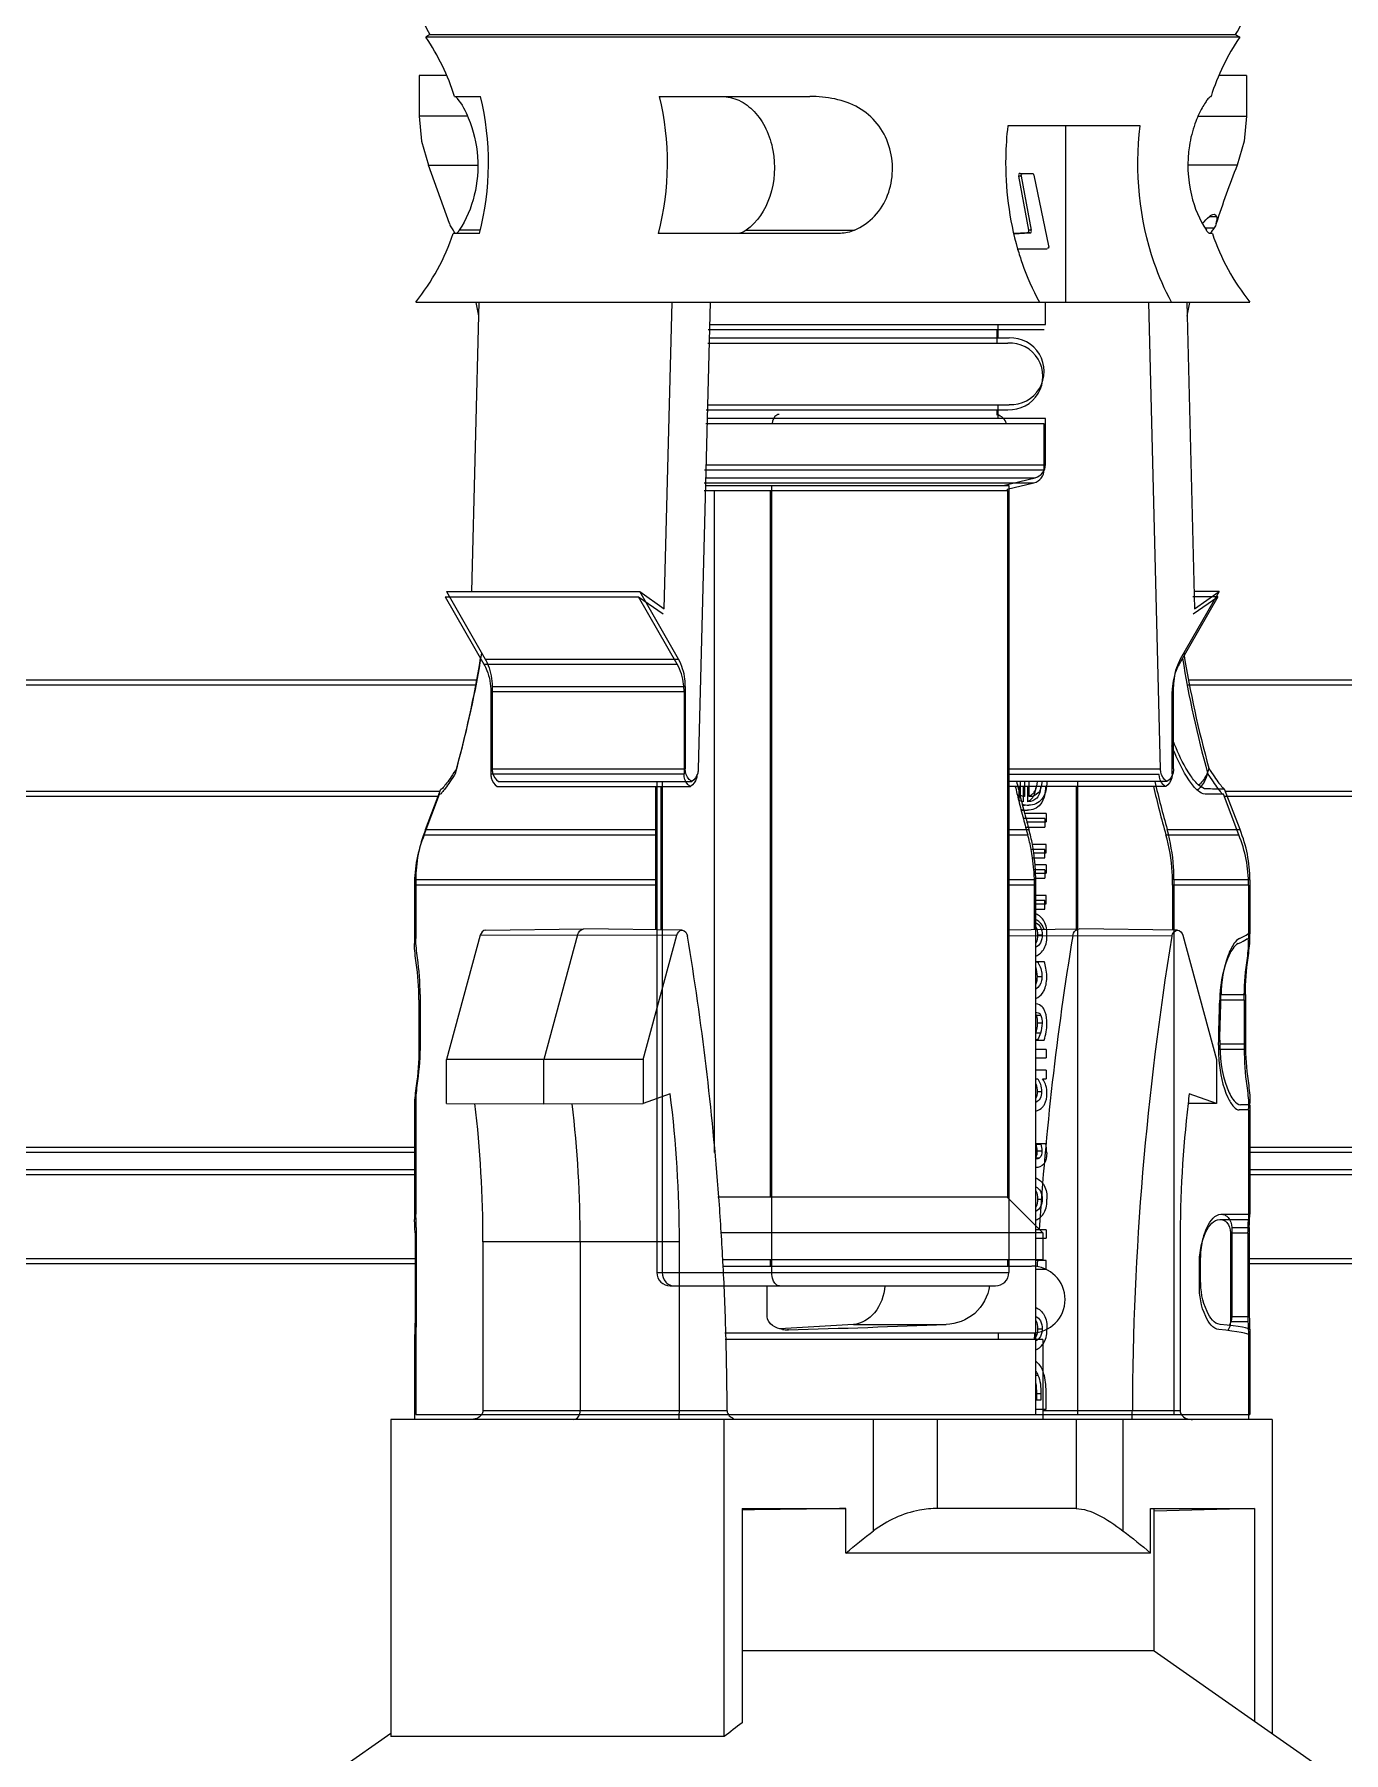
# Model space of a CAD drawing. Header units: millimetres. Extents: x 10297564 to 11610295, y -9287743 to -8409454.
# Drawn here: x 10533761 to 10534351, y -9103235 to -9102460 of the extents above; entities that cross this region are included whole.
import ezdxf

# ---------------------------------------------------------------- set-up
doc = ezdxf.new("R2010")
doc.units = ezdxf.units.MM
doc.header["$LTSCALE"] = 100
doc.layers.add('-0', color=7, linetype='Continuous')

# ---------------------------------------------------------------- blocks, each defined once
blk = doc.blocks.new('인버터 외형도')
at = {"layer": '-0', "linetype": 'Continuous'}
for p, q in [((123599.03, 34298.07), (123597.61, 34297.1)), ((123872.97, 34297.1), (123597.61, 34297.1)), ((123599.03, 34298.07), (123871.56, 34298.07)), ((123871.56, 34298.07), (123872.97, 34297.1)), ((123604.69, 34284.11), (123595.34, 34284.11)), ((123595.34, 34284.11), (123595.34, 34270.43)), ((123875.25, 34284.11), (123865.9, 34284.11)), ((123875.25, 34284.11), (123875.25, 34270.43)), ((123607.35, 34277.06), (123616.12, 34277.06)), ((123676.54, 34277.06), (123727.5, 34277.06)), ((123863.11, 34277.06), (123863.24, 34277.06)), ((123611.69, 34270.43), (123595.34, 34270.43)), ((123595.34, 34270.43), (123596.14, 34261.95)), ((123839.22, 34267.11), (123794.49, 34267.11)), ((123814.05, 34267.11), (123814.05, 34207.48)), ((123858.9, 34270.43), (123875.25, 34270.43)), ((123875.25, 34270.43), (123874.45, 34261.95)), ((123596.14, 34261.95), (123598.53, 34253.77)), ((123874.45, 34261.95), (123872.06, 34253.77)), ((123598.53, 34253.77), (123615.11, 34253.77)), ((123605.58, 34234.02), (123598.53, 34253.77)), ((123799.09, 34250.08), (123798.08, 34250.08)), ((123798.08, 34250.08), (123801.51, 34231.82)), ((123798.63, 34251.02), (123802.78, 34251.02)), ((123802.51, 34231.82), (123799.09, 34250.08)), ((123803.32, 34250.47), (123808.3, 34226.48)), ((123872.06, 34253.77), (123855.48, 34253.77)), ((123861.14, 34232.66), (123864.31, 34232.66)), ((123862.66, 34236.39), (123865.1, 34236.39)), ((123615.76, 34230.71), (123606.9, 34230.71)), ((123607.48, 34230.85), (123607.56, 34230.72)), ((123615.97, 34231.77), (123608.93, 34231.77)), ((123737.88, 34230.71), (123676.18, 34230.71)), ((123705.99, 34231.77), (123742.64, 34231.77)), ((123800.98, 34230.89), (123796.51, 34230.66)), ((123796.52, 34230.6), (123801.99, 34230.89)), ((123801.99, 34230.89), (123800.98, 34230.89)), ((123802.51, 34231.82), (123801.51, 34231.82)), ((123863.69, 34230.71), (123862.69, 34230.71)), ((123863.11, 34230.85), (123863.02, 34230.72)), ((123797.97, 34225.53), (123807.77, 34225.53)), ((123594.21, 34207.48), (123876.38, 34207.48)), ((123615.55, 34207.48), (123613.08, 34109.5)), ((123614.63, 34207.49), (123614.66, 34207.32)), ((123678.29, 34103.7), (123680.91, 34207.48)), ((123693.77, 34207.48), (123689.78, 34049.4)), ((123807.23, 34199.95), (123807.23, 34207.48)), ((123846.16, 34049.4), (123842.17, 34207.48)), ((123855.03, 34207.48), (123857.65, 34103.7)), ((123855.96, 34207.49), (123855.92, 34207.32)), ((123693.14, 34198.23), (123806.79, 34198.23)), ((123693.58, 34199.95), (123807.23, 34199.95)), ((123790.84, 34193.62), (123790.84, 34198.23)), ((123791.28, 34195.34), (123791.28, 34199.95)), ((123693.03, 34193.62), (123794.52, 34193.62)), ((123693.46, 34195.34), (123794.95, 34195.34)), ((123692.5, 34171.05), (123794.52, 34171.05)), ((123807.23, 34168.05), (123692.77, 34168.05)), ((123692.93, 34172.77), (123794.95, 34172.77)), ((123790.84, 34169.26), (123790.84, 34171.05)), ((123791.28, 34168.05), (123791.28, 34172.77)), ((123807.23, 34152.45), (123807.23, 34168.05)), ((123806.79, 34166.33), (123692.34, 34166.33)), ((123806.79, 34150.74), (123806.79, 34166.33)), ((123691.95, 34150.74), (123806.79, 34150.74)), ((123692.38, 34152.45), (123807.23, 34152.45)), ((123691.83, 34146.34), (123803.33, 34146.34)), ((123692.2, 34145.47), (123794.81, 34145.47)), ((123692.27, 34148.06), (123803.76, 34148.06)), ((123714.7, 33879.11), (123714.7, 34145.47)), ((123792.93, 34145.47), (123803.76, 34148.06)), ((123794.3, 34144.19), (123803.33, 34146.34)), ((123794.81, 34145.47), (123794.81, 33879.11)), ((123691.77, 34143.76), (123794.38, 34143.76)), ((123695.16, 34143.76), (123695.16, 33919.73)), ((123714.26, 33904.61), (123714.26, 34143.76)), ((123714.61, 34143.76), (123714.61, 33904.61)), ((123794.3, 34144.19), (123794.3, 34143.76)), ((123794.38, 34143.76), (123794.38, 33904.61)), ((123604.19, 34107.78), (123669.55, 34107.78)), ((123604.19, 34107.78), (123617.3, 34084.92)), ((123604.63, 34109.5), (123669.98, 34109.5)), ((123604.63, 34109.5), (123617.73, 34086.63)), ((123669.55, 34107.78), (123677.86, 34101.98)), ((123682.65, 34084.92), (123669.55, 34107.78)), ((123669.98, 34109.5), (123678.29, 34103.7)), ((123683.09, 34086.63), (123669.98, 34109.5)), ((123865.53, 34107.78), (123852.42, 34084.92)), ((123865.96, 34109.5), (123852.85, 34086.63)), ((123865.53, 34107.78), (123857.07, 34107.78)), ((123857.22, 34101.98), (123865.53, 34107.78)), ((123865.96, 34109.5), (123857.5, 34109.5)), ((123857.65, 34103.7), (123865.96, 34109.5)), ((123617.73, 34086.63), (123683.09, 34086.63)), ((123617.3, 34084.92), (123682.65, 34084.92)), ((123614.5, 34077.84), (123403.74, 34077.84)), ((123614.94, 34079.56), (123404.18, 34079.56)), ((123619.63, 34075.73), (123684.98, 34075.73)), ((123619.63, 34075.73), (123619.63, 34047.84)), ((123620.06, 34077.44), (123685.41, 34077.44)), ((123620.06, 34077.44), (123620.06, 34049.55)), ((123684.98, 34075.73), (123684.98, 34047.84)), ((123685.41, 34077.44), (123685.41, 34049.55)), ((123850.09, 34047.84), (123850.09, 34075.73)), ((123850.53, 34049.55), (123850.53, 34077.44)), ((124177.5, 34077.84), (123855.21, 34077.84)), ((124177.93, 34079.56), (123855.65, 34079.56)), ((123619.63, 34047.84), (123684.98, 34047.84)), ((123620.06, 34049.55), (123685.41, 34049.55)), ((123845.72, 34047.68), (123794.38, 34047.68)), ((123846.16, 34049.4), (123794.81, 34049.4)), ((123602.02, 34040.22), (123416.23, 34040.22)), ((123602.46, 34041.94), (123416.66, 34041.94)), ((123597.11, 34027.26), (123602.3, 34040.95)), ((123597.54, 34028.98), (123602.73, 34042.66)), ((123602.46, 34040.94), (123602.3, 34040.95)), ((123602.48, 34040.94), (123602.46, 34040.94)), ((123602.9, 34042.65), (123602.73, 34042.66)), ((123602.91, 34042.65), (123602.9, 34042.65)), ((123621.81, 34043.61), (123687.17, 34043.61)), ((123622.25, 34045.32), (123687.6, 34045.32)), ((123675.34, 34043.61), (123675.34, 33995.08)), ((123675.78, 34045.32), (123675.78, 33879.11)), ((123677.16, 34043.61), (123677.16, 33995.06)), ((123677.17, 34043.61), (123677.17, 33995.06)), ((123677.61, 34045.32), (123677.61, 33879.11)), ((123847.91, 34043.61), (123794.38, 34043.6)), ((123848.34, 34045.32), (123794.81, 34045.32)), ((123798.21, 34043.6), (123798.21, 34038.92)), ((123798.64, 34045.32), (123798.64, 34040.64)), ((123799.72, 34043.6), (123799.72, 34038.43)), ((123800.15, 34045.32), (123800.15, 34040.15)), ((123801.31, 34038.43), (123801.31, 34043.6)), ((123801.75, 34040.15), (123801.75, 34045.32)), ((123817.59, 34043.61), (123817.59, 33995.39)), ((123818.02, 34045.32), (123818.02, 33831.08)), ((123872.61, 34027.26), (123867.42, 34040.95)), ((124177.09, 34040.22), (123867.7, 34040.22)), ((123873.04, 34028.98), (123867.85, 34042.66)), ((124177.52, 34041.94), (123868.13, 34041.94)), ((123807.44, 34034.43), (123800.27, 34034.43)), ((123807.44, 34034.43), (123807.44, 34031.57)), ((123597.54, 34028.98), (123675.78, 34028.98)), ((123794.81, 34028.98), (123801.66, 34028.98)), ((123807, 34032.71), (123799.84, 34032.71)), ((123800.56, 34029.85), (123807, 34029.85)), ((123801, 34031.57), (123807.44, 34031.57)), ((123807, 34032.71), (123807, 34029.85)), ((123848.41, 34028.98), (123873.04, 34028.98)), ((123597.11, 34027.26), (123675.42, 34027.26)), ((123794.3, 34027.26), (123801.22, 34027.26)), ((123807.44, 34023.98), (123802.81, 34023.98)), ((123807.44, 34021.13), (123807.44, 34023.98)), ((123847.97, 34027.26), (123872.61, 34027.26)), ((123807, 34022.26), (123802.37, 34022.26)), ((123802.8, 34019.41), (123807, 34019.41)), ((123803.24, 34021.13), (123807.44, 34021.13)), ((123807.44, 34017.12), (123803.72, 34017.12)), ((123807, 34019.41), (123807, 34022.26)), ((123807.44, 34017.12), (123807.44, 34014.27)), ((123675.78, 34011.95), (123594.21, 34011.95)), ((123594.21, 34011.95), (123594.21, 33992.14)), ((123803.95, 34011.95), (123794.81, 34011.95)), ((123807, 34015.4), (123803.29, 34015.4)), ((123803.41, 34012.55), (123807, 34012.55)), ((123803.85, 34014.27), (123807.44, 34014.27)), ((123803.95, 33831.08), (123803.95, 34011.95)), ((123807, 34015.4), (123807, 34012.55)), ((123876.38, 34011.95), (123850.7, 34011.95)), ((123850.7, 34011.95), (123850.7, 33831.08)), ((123876.38, 34011.95), (123876.38, 33993.64)), ((123675.42, 34010.23), (123593.77, 34010.23)), ((123593.77, 34010.23), (123593.77, 33990.42)), ((123803.51, 34010.23), (123794.3, 34010.23)), ((123803.51, 33995.2), (123803.51, 34010.23)), ((123807.44, 34006.68), (123803.95, 34006.68)), ((123807.44, 34003.82), (123807.44, 34006.68)), ((123875.94, 34010.23), (123850.26, 34010.23)), ((123850.26, 34010.23), (123850.26, 33994.99)), ((123875.94, 34010.23), (123875.94, 33991.92)), ((123807, 34004.96), (123803.51, 34004.96)), ((123803.51, 34002.1), (123807, 34002.1)), ((123803.95, 34003.82), (123807.44, 34003.82)), ((123807, 34002.1), (123807, 34004.96)), ((123617.82, 33994.97), (123651.04, 33995.4)), ((123651.04, 33995.4), (123651.09, 33995.4)), ((123684.32, 33994.97), (123651.09, 33995.4)), ((123794.3, 33995.08), (123818.63, 33995.4)), ((123818.63, 33995.4), (123818.67, 33995.4)), ((123851.9, 33994.97), (123818.67, 33995.4)), ((123875.91, 33993.73), (123875.62, 33993.64)), ((123616.04, 33993.27), (123604.65, 33951.18)), ((123616.04, 33993.27), (123648.97, 33993.42)), ((123648.97, 33993.42), (123637.56, 33951.26)), ((123648.97, 33993.42), (123682.5, 33993.27)), ((123671.11, 33951.18), (123682.5, 33993.27)), ((123816.47, 33993.05), (123794.3, 33992.98)), ((123804.59, 33993.34), (123806.11, 33993.34)), ((123850.01, 33992.95), (123816.47, 33993.05)), ((123853.68, 33993.27), (123865.06, 33951.18)), ((123875.48, 33992.01), (123875.19, 33991.92)), ((123803.95, 33984.38), (123806.8, 33984.38)), ((123803.95, 33984.21), (123804.61, 33984.21)), ((123804.61, 33984.38), (123804.61, 33984.21)), ((123804.5, 33979.33), (123806.02, 33979.33)), ((123595.27, 33971.43), (123595.27, 33954.74)), ((123595.7, 33973.15), (123595.7, 33956.46)), ((123866.17, 33971.43), (123874.45, 33971.43)), ((123866.61, 33973.15), (123874.88, 33973.15)), ((123874.45, 33971.43), (123874.45, 33954.74)), ((123874.88, 33973.15), (123874.88, 33956.46)), ((123803.95, 33970), (123804.1, 33970)), ((123805.71, 33966.08), (123804.19, 33966.08)), ((123805.51, 33960.08), (123803.99, 33960.08)), ((123806.09, 33963.49), (123804.58, 33963.49)), ((123804.56, 33957.91), (123803.95, 33957.91)), ((123803.95, 33957.76), (123806.75, 33957.76)), ((123807.44, 33954.61), (123803.95, 33954.61)), ((123804.56, 33957.91), (123804.56, 33957.76)), ((123807.44, 33954.61), (123807.44, 33951.76)), ((123865.82, 33954.74), (123874.45, 33954.74)), ((123866.25, 33956.46), (123874.88, 33956.46)), ((123637.56, 33951.26), (123604.65, 33951.18)), ((123604.65, 33936.33), (123604.65, 33951.18)), ((123671.11, 33951.18), (123637.56, 33951.26)), ((123637.56, 33936.21), (123637.56, 33951.26)), ((123671.11, 33951.18), (123671.11, 33936.33)), ((123803.95, 33951.76), (123807.44, 33951.76)), ((123807.44, 33947.57), (123803.95, 33947.57)), ((123807.44, 33947.57), (123807.44, 33944.72)), ((123865.06, 33951.18), (123865.06, 33936.33)), ((123803.95, 33944.72), (123804.63, 33944.72)), ((123806.28, 33944.72), (123807.44, 33944.72)), ((123806.56, 33944.23), (123806.28, 33944.72)), ((123593.77, 33935.75), (123593.77, 33897.1)), ((123594.21, 33937.47), (123594.21, 33898.82)), ((123604.65, 33936.33), (123637.56, 33936.21)), ((123637.56, 33936.21), (123671.11, 33936.33)), ((123680.3, 33939.64), (123671.11, 33936.33)), ((123804.41, 33940.33), (123805.93, 33940.33)), ((123865.06, 33936.33), (123855.53, 33936.29)), ((123865.06, 33936.33), (123855.88, 33939.64)), ((123875.91, 33935.84), (123873.23, 33935.84)), ((123876.38, 33935.84), (123876.38, 33898.82)), ((123875.48, 33934.12), (123872.8, 33934.12)), ((123875.94, 33934.12), (123875.94, 33897.1)), ((123424.47, 33919.83), (123593.77, 33919.83)), ((123424.91, 33921.54), (123594.21, 33921.54)), ((123804.09, 33922.75), (123807.34, 33922.75)), ((123804.09, 33922.58), (123804.09, 33922.75)), ((123804.09, 33922.58), (123805.61, 33922.58)), ((123804.46, 33920.3), (123805.98, 33920.3)), ((123805.61, 33922.75), (123805.61, 33922.58)), ((123875.94, 33919.83), (124175.98, 33919.83)), ((123876.38, 33921.54), (124176.42, 33921.54)), ((123424.47, 33912.3), (123593.77, 33912.3)), ((123424.91, 33914.02), (123594.21, 33914.02)), ((123803.95, 33917.9), (123805.25, 33917.9)), ((123875.94, 33912.3), (124175.92, 33912.3)), ((123876.38, 33914.02), (124176.35, 33914.02)), ((123794.3, 33904.61), (123696.42, 33904.61)), ((123794.3, 33904.61), (123806.34, 33892.57)), ((123804.59, 33903.98), (123806.11, 33903.98)), ((123866.16, 33897.1), (123875.94, 33897.1)), ((123866.59, 33898.82), (123876.38, 33898.82)), ((123593.98, 33892.59), (123593.98, 33862.53)), ((123594.41, 33894.31), (123594.41, 33864.24)), ((123683.42, 33889.56), (123616.96, 33889.56)), ((123616.96, 33889.56), (123616.96, 33832.37)), ((123649.86, 33889.56), (123649.86, 33832.37)), ((123683.42, 33832.37), (123683.42, 33889.56)), ((123806.34, 33892.57), (123697.42, 33892.57)), ((123807.44, 33893.61), (123803.95, 33893.61)), ((123803.95, 33890.75), (123807.44, 33890.75)), ((123806.34, 33892.57), (123806.34, 33883.54)), ((123807.44, 33893.61), (123807.44, 33890.75)), ((123852.76, 33889.56), (123852.76, 33832.37)), ((123869.78, 33892.59), (123875.74, 33892.59)), ((123869.78, 33892.59), (123869.78, 33862.53)), ((123870.22, 33894.31), (123876.18, 33894.31)), ((123870.22, 33894.31), (123870.22, 33864.24)), ((123875.74, 33892.59), (123875.74, 33862.53)), ((123876.18, 33894.31), (123876.18, 33864.24)), ((123424.71, 33883.92), (123594.41, 33883.92)), ((123698.03, 33883.54), (123806.34, 33883.54)), ((123714.26, 33881.28), (123714.26, 33883.54)), ((123794.38, 33883.54), (123794.38, 33881.28)), ((123807.44, 33883.16), (123803.95, 33883.16)), ((123807.44, 33880.31), (123807.44, 33883.16)), ((123859.73, 33876.59), (123859.73, 33883.77)), ((123876.18, 33883.92), (124174.73, 33883.92)), ((123424.27, 33882.2), (123593.98, 33882.2)), ((123675.78, 33879.11), (123794.81, 33879.11)), ((123698.09, 33881.28), (123802.46, 33881.28)), ((123803.95, 33880.31), (123807.44, 33880.31)), ((123859.29, 33874.88), (123859.29, 33882.05)), ((123875.74, 33882.2), (124174.29, 33882.2)), ((123680.29, 33874.59), (123790.3, 33874.59)), ((123713.07, 33864.24), (123713.07, 33874.59)), ((123742.3, 33861.56), (123717.36, 33860.12)), ((123742.3, 33861.56), (123773.6, 33861.56)), ((123804.59, 33860.13), (123806.11, 33860.13)), ((123869.78, 33862.53), (123875.74, 33862.53)), ((123870.22, 33864.24), (123876.18, 33864.24)), ((123593.77, 33858.02), (123593.77, 33829.36)), ((123593.78, 33858.03), (123593.78, 33858.01)), ((123594.21, 33859.74), (123594.21, 33831.08)), ((123594.22, 33859.74), (123594.21, 33859.73)), ((123698.76, 33858.71), (123802.46, 33858.71)), ((123806.34, 33856.45), (123698.83, 33856.45)), ((123720.27, 33859.73), (123719.98, 33859.73)), ((123719.98, 33859.73), (123720.27, 33859.73)), ((123791.29, 33856.45), (123791.29, 33858.71)), ((123806.34, 33856.45), (123806.34, 33829.36)), ((123875.94, 33858.03), (123875.94, 33858.01)), ((123875.94, 33858.02), (123875.94, 33829.36)), ((123876.37, 33859.74), (123876.37, 33859.73)), ((123876.38, 33859.74), (123876.38, 33831.08)), ((123803.95, 33844.45), (123804.64, 33844.45)), ((123804.16, 33838.22), (123805.68, 33838.22)), ((123804.16, 33838.22), (123804.16, 33835.93)), ((123805.68, 33838.22), (123805.68, 33835.93)), ((123807.44, 33832.93), (123807.44, 33838.12)), ((123594.21, 33831.08), (123876.38, 33831.08)), ((123649.86, 33832.37), (123616.96, 33832.37)), ((123683.42, 33832.37), (123649.86, 33832.37)), ((123699.54, 33832.37), (123683.42, 33832.37)), ((123805.68, 33835.93), (123803.95, 33835.93)), ((123803.95, 33832.93), (123807.44, 33832.93)), ((123836.64, 33832.36), (123806.34, 33832.36)), ((123852.76, 33832.37), (123836.64, 33832.37)), ((123883.9, 33829.36), (123585.81, 33829.36)), ((123585.81, 33829.36), (123585.81, 33722.14)), ((123698.59, 33722.14), (123698.59, 33829.36)), ((123749.1, 33791.74), (123749.1, 33829.36)), ((123770.74, 33799.27), (123770.74, 33829.36)), ((123817.57, 33829.36), (123817.57, 33799.27)), ((123833.4, 33829.36), (123833.4, 33791.74)), ((123883.9, 33829.36), (123883.9, 33723.15)), ((123704.58, 33799.27), (123739.75, 33799.27)), ((123704.58, 33799.27), (123704.58, 33726.76)), ((123739.75, 33784.22), (123739.75, 33799.27)), ((123817.57, 33799.27), (123770.74, 33799.27)), ((123842.75, 33799.27), (123877.92, 33799.27)), ((123842.75, 33784.22), (123842.75, 33799.27)), ((123843.96, 33751.12), (123843.96, 33799.07)), ((123877.92, 33799.27), (123843.98, 33798.4)), ((123877.92, 33799.27), (123877.92, 33727.34)), ((123842.75, 33784.22), (123739.75, 33784.22)), ((123843.96, 33751.12), (123704.58, 33751.12)), ((123843.96, 33751.12), (123900.95, 33711.22)), ((123585.81, 33723.15), (123568.77, 33711.22)), ((123698.59, 33722.14), (123585.81, 33722.14))]:
    blk.add_line(p, q, dxfattribs=at)
for centre, radius, start, end in [((123611.44, 34306.58), 15.05, 180, 214.43195), ((123859.15, 34306.58), 15.05, 325.56805, 0), ((123535.59, 34254.58), 75.2, 17.39487, 34.43195), ((123935, 34254.58), 75.2, 145.56805, 162.60513), ((124152.01, 34142.6), 301.21, 158.3408, 162.33186), ((123860.83, 34235.34), 4.38, 342.3369, 356.39729), ((123535.59, 34254.58), 75.2, 321.21514, 341.49158), ((123552.3, 34195.71), 65.42, 32.49335, 33.62815), ((123918.28, 34195.71), 65.42, 146.37185, 147.50665), ((123935, 34254.58), 75.2, 198.50842, 218.78486), ((123267.22, 34140.4), 353.83, 10.15237, 10.90194), ((124203.37, 34140.4), 353.83, 169.09806, 169.84763), ((123795.06, 34182.34), 11.29, 267.25402, 92.74598), ((123795.49, 34184.06), 11.29, 267.25402, 92.74598), ((123789.79, 34164.96), 4.51, 17.87844, 76.28121), ((123802.28, 34150.74), 4.51, 283.44301, 0), ((123802.71, 34152.45), 4.51, 283.44301, 0), ((123263.64, 34143.63), 357.02, 344.47703, 350.86929), ((123264.08, 34145.34), 357.02, 344.47703, 350.86929), ((124206.08, 34143.63), 357.02, 189.13071, 195.52297), ((124206.51, 34145.34), 357.02, 189.13071, 195.52297), ((124192.07, 34136.49), 405.83, 193.23406, 193.9247), ((124192.51, 34138.21), 405.83, 193.23406, 193.9247), ((124189.08, 34137.36), 402.3, 193.92431, 194.83175), ((124235.03, 34135.56), 401.93, 193.22874, 195.63172), ((124235.47, 34137.28), 401.93, 193.22874, 195.63172), ((123853.59, 34048.75), 8.09, 308.18331, 313.75412), ((123854.03, 34050.47), 8.09, 308.18331, 313.75412), ((124188.65, 34135.64), 402.3, 193.92431, 194.83175), ((123799.65, 34043.71), 8.16, 266.16362, 270.03923), ((123800.08, 34045.42), 8.16, 266.16362, 270.03923), ((124185.95, 34136.53), 399.05, 194.83237, 195.25373), ((123639.36, 34011.95), 45.15, 157.84043, 180), ((124185.51, 34134.81), 399.05, 194.83237, 195.25373), ((124183.47, 34134.26), 396.94, 195.25376, 195.63733), ((124183.91, 34135.98), 396.94, 195.25376, 195.63733), ((123743.61, 34012.76), 60.27, 10.73423, 15.61023), ((123831.23, 34011.95), 45.15, 0, 22.15957), ((123638.92, 34010.23), 45.15, 157.84043, 180), ((123743.18, 34011.05), 60.27, 10.73423, 15.61023), ((123741.16, 34012.28), 62.77, 8.12246, 10.75337), ((123830.8, 34010.23), 45.15, 0, 22.15957), ((123740.73, 34010.56), 62.77, 8.12246, 10.75337), ((123739.15, 34010.34), 64.36, 4.51834, 8.12096), ((123739.59, 34012.05), 64.36, 4.51834, 8.12096), ((123738.48, 34011.96), 65.47, 2.02114, 4.52227), ((123738.04, 34010.24), 65.47, 2.02114, 4.52227), ((123737.82, 34010.23), 65.69, 0.00049, 2.02344), ((123738.25, 34011.95), 65.69, 0.00049, 2.02344), ((122705, 33830.66), 994.49, 4.26683, 9.39206), ((124799.62, 33830.47), 996.5, 170.61064, 176.36571), ((124841.26, 33829.52), 1004.63, 170.63763, 179.83751), ((123797.66, 33979.75), 8.26, 26.96942, 32.73077), ((123804.09, 33966.47), 3.53, 89.98578, 92.36418), ((123915.27, 33954.74), 49.51, 178.50677, 184.10684), ((123913.63, 33954.63), 47.86, 184.10926, 184.56224), ((123213.21, 33889.6), 403.75, 359.99386, 6.64247), ((123246.7, 33889.6), 403.16, 359.99386, 6.64501), ((123279.95, 33889.61), 403.46, 359.99235, 7.12269), ((124256.51, 33889.6), 403.75, 173.35753, 180.00614), ((124251.25, 33890.13), 398.46, 172.86286, 173.3459), ((122692.8, 33829.59), 1006.74, 3.07241, 4.27606), ((122691.07, 33829.49), 1008.47, 2.94451, 3.07268), ((124812.07, 33829.5), 1008.98, 176.92628, 177.0606), ((123680.29, 33879.11), 4.51, 180, 270), ((122689.33, 33829.41), 1010.22, 1.66331, 2.94423), ((123790.3, 33879.11), 4.51, 270, 0), ((123802.58, 33870), 11.29, 270, 90), ((123681.73, 33878.41), 3.82, 253.86245, 269.93315), ((123719.98, 33869.81), 10.08, 260.48105, 270.0038), ((122688.28, 33829.37), 1011.27, 1.53552, 1.66356), ((122688.3, 33829.37), 1011.25, 0.17001, 1.53558), ((124815.1, 33829.37), 1012.02, 178.34025, 178.46114), ((124137.64, 33159.88), 713.37, 127.37738, 127.9845)]:
    blk.add_arc(centre, radius, start, end, dxfattribs=at)
for centre, major_axis, ratio, start_param, end_param in [((123735.29, 33983.04), (141.08, 11.82), 0.074469, -0.229432, -0.109815), ((123734.86, 33981.33), (141.08, 11.82), 0.074469, -0.229432, -0.109815), ((123734.86, 32967.36), (105.03, 2245.68), 0.041946, -1.112951, -1.105392), ((123735.29, 32969.07), (105.03, 2245.68), 0.041946, -1.112951, -1.105392), ((123735.29, 33864.23), (141.08, 4.49), 0.028613, -1.678421, -1.296739), ((123735.29, 33864.23), (141.08, -4.49), 0.028613, 0.000911, 0.380599), ((123734.86, 33862.51), (141.08, -4.49), 0.028613, 0.000911, 0.380599), ((123734.86, 33797.79), (109.11, 1.27), 0.01297, 1.52577, 1.852745)]:
    blk.add_ellipse(centre, major_axis=major_axis, ratio=ratio, start_param=start_param, end_param=end_param, dxfattribs=at)
for points, knots in [([(123607.47, 34277.06), (123607.51, 34277.06), (123607.84, 34276.89), (123608.06, 34276.6), (123608.26, 34276.36)], [0, 0, 0, 0, 0.112433, 1, 1, 1, 1]), ([(123608.26, 34276.36), (123609.88, 34274.43), (123613.13, 34268.04), (123616.8, 34252.83), (123613.66, 34238.87), (123608.93, 34231.77)], [0, 0, 0, 0, 0.16177, 0.451835, 1, 1, 1, 1]), ([(123697.7, 34277.06), (123699.69, 34277.06), (123703.86, 34276.08), (123709.14, 34272.04), (123713.09, 34266.05), (123716.12, 34256.28), (123715.43, 34243.43), (123709.78, 34234.45), (123705.99, 34231.77)], [0, 0, 0, 0, 0.10526, 0.21859, 0.343601, 0.478661, 0.754461, 1, 1, 1, 1]), ([(123742.64, 34231.77), (123745.16, 34232.93), (123749.85, 34236.19), (123754.35, 34243.5), (123755.93, 34251.96), (123754.77, 34260.5), (123750.78, 34268.16), (123741.97, 34275.55), (123733.13, 34277.06), (123727.5, 34277.06)], [0, 0, 0, 0, 0.123594, 0.24703, 0.373031, 0.499833, 0.624763, 0.748896, 1, 1, 1, 1]), ([(123863.11, 34277.06), (123862.99, 34277.06), (123862.65, 34276.72), (123862.07, 34276.09), (123861.2, 34274.85), (123859.57, 34272.16), (123857.44, 34267.34), (123854.92, 34257.49), (123855.47, 34244.71), (123859.28, 34235.34), (123861.66, 34231.77)], [0, 0, 0, 0, 0.007882, 0.026283, 0.056767, 0.100145, 0.223474, 0.382882, 0.731976, 1, 1, 1, 1]), ([(123794.49, 34267.11), (123794.08, 34263.59), (123793.15, 34249.63), (123794.91, 34235.47), (123797.82, 34225.43)], [0, 0, 0, 0, 0.25269, 1, 1, 1, 1]), ([(123849.89, 34207.48), (123847.56, 34211.71), (123839.4, 34230.44), (123837.43, 34251.67), (123839.22, 34267.11)], [0, 0, 0, 0, 0.237243, 1, 1, 1, 1]), ([(123798.63, 34251.02), (123798.46, 34251.02), (123798.09, 34250.88), (123798.11, 34250.44), (123798.22, 34250.32)], [0, 0, 0, 0, 0.495934, 1, 1, 1, 1]), ([(123799.09, 34250.08), (123799.05, 34250.28), (123799.05, 34250.55), (123799.25, 34250.94), (123799.44, 34250.84), (123799.49, 34250.78)], [0, 0, 0, 0, 0.570403, 0.776467, 1, 1, 1, 1]), ([(123802.78, 34251.02), (123802.9, 34251.02), (123803.17, 34250.98), (123803.22, 34250.67), (123803.18, 34250.54)], [0, 0, 0, 0, 0.462251, 1, 1, 1, 1]), ([(123860.38, 34234.02), (123861.08, 34234.9), (123862.18, 34236.13), (123863.71, 34237.18), (123864.29, 34237.18)], [0, 0, 0, 0, 0.661638, 1, 1, 1, 1]), ([(123607.9, 34230.71), (123607.97, 34230.74), (123608.39, 34231.01), (123608.69, 34231.42), (123608.93, 34231.77)], [0, 0, 0, 0, 0.153665, 1, 1, 1, 1]), ([(123801.51, 34231.82), (123801.54, 34231.62), (123801.55, 34231.36), (123801.35, 34230.97), (123801.17, 34231.07), (123801.11, 34231.13)], [0, 0, 0, 0, 0.56989, 0.777708, 1, 1, 1, 1]), ([(123801.99, 34230.89), (123802.15, 34230.89), (123802.51, 34231.04), (123802.49, 34231.47), (123802.38, 34231.59)], [0, 0, 0, 0, 0.495235, 1, 1, 1, 1]), ([(123808.3, 34226.48), (123808.35, 34226.28), (123808.35, 34226.01), (123808.15, 34225.6), (123807.96, 34225.71), (123807.91, 34225.77)], [0, 0, 0, 0, 0.570797, 0.77705, 1, 1, 1, 1]), ([(123862.69, 34230.71), (123862.62, 34230.74), (123862.2, 34231.01), (123861.9, 34231.42), (123861.66, 34231.77)], [0, 0, 0, 0, 0.153665, 1, 1, 1, 1]), ([(123797.82, 34225.43), (123798.28, 34223.82), (123800.24, 34217.66), (123802.84, 34211.68), (123805.16, 34207.48)], [0, 0, 0, 0, 0.257542, 1, 1, 1, 1]), ([(123717.11, 34169.47), (123716.85, 34169.47), (123715.47, 34169.02), (123714.92, 34167.44), (123714.73, 34166.35)], [0, 0, 0, 0, 0.19242, 1, 1, 1, 1]), ([(123617.73, 34086.63), (123618.11, 34085.97), (123619.49, 34083.09), (123620.06, 34079.86), (123620.06, 34077.44)], [0, 0, 0, 0, 0.240977, 1, 1, 1, 1]), ([(123685.41, 34077.44), (123685.41, 34078.27), (123685.22, 34081.44), (123684.26, 34084.59), (123683.09, 34086.63)], [0, 0, 0, 0, 0.258385, 1, 1, 1, 1]), ([(123852.85, 34086.63), (123852.47, 34085.97), (123851.1, 34083.09), (123850.53, 34079.86), (123850.53, 34077.44)], [0, 0, 0, 0, 0.240977, 1, 1, 1, 1]), ([(123617.3, 34084.92), (123617.68, 34084.25), (123619.05, 34081.38), (123619.63, 34078.14), (123619.63, 34075.73)], [0, 0, 0, 0, 0.240977, 1, 1, 1, 1]), ([(123684.98, 34075.73), (123684.98, 34076.55), (123684.79, 34079.72), (123683.82, 34082.87), (123682.65, 34084.92)], [0, 0, 0, 0, 0.258385, 1, 1, 1, 1]), ([(123852.42, 34084.92), (123852.04, 34084.25), (123850.66, 34081.38), (123850.09, 34078.14), (123850.09, 34075.73)], [0, 0, 0, 0, 0.240977, 1, 1, 1, 1]), ([(123856.39, 34047.19), (123855.81, 34048.05), (123853.49, 34051.8), (123851.63, 34055.83), (123850.47, 34059)], [0, 0, 0, 0, 0.233923, 1, 1, 1, 1]), ([(123855.95, 34045.48), (123855.38, 34046.33), (123853.05, 34050.08), (123851.19, 34054.11), (123850.03, 34057.28)], [0, 0, 0, 0, 0.233923, 1, 1, 1, 1]), ([(123607.64, 34048.08), (123607.05, 34047.07), (123605.94, 34045.35), (123604.41, 34043.1), (123603.28, 34041.86), (123602.75, 34040.98), (123602.48, 34040.94)], [0, 0, 0, 0, 0.397888, 0.698366, 0.904767, 1, 1, 1, 1]), ([(123608.07, 34049.8), (123607.48, 34048.78), (123606.37, 34047.07), (123604.85, 34044.81), (123603.72, 34043.58), (123603.19, 34042.69), (123602.91, 34042.65)], [0, 0, 0, 0, 0.397888, 0.698366, 0.904767, 1, 1, 1, 1]), ([(123619.63, 34047.84), (123619.63, 34047.38), (123619.79, 34045.77), (123620.76, 34044.13), (123621.81, 34043.6)], [0, 0, 0, 0, 0.278211, 1, 1, 1, 1]), ([(123620.06, 34049.55), (123620.06, 34049.1), (123620.22, 34047.49), (123621.2, 34045.85), (123622.25, 34045.32)], [0, 0, 0, 0, 0.278211, 1, 1, 1, 1]), ([(123687.17, 34043.61), (123686.84, 34043.77), (123685.51, 34044.79), (123684.98, 34046.57), (123684.98, 34047.84)], [0, 0, 0, 0, 0.225879, 1, 1, 1, 1]), ([(123687.6, 34045.32), (123687.27, 34045.49), (123685.95, 34046.5), (123685.41, 34048.29), (123685.41, 34049.55)], [0, 0, 0, 0, 0.225879, 1, 1, 1, 1]), ([(123689.35, 34047.68), (123689.34, 34047.24), (123689.14, 34045.69), (123688.19, 34044.12), (123687.17, 34043.61)], [0, 0, 0, 0, 0.277927, 1, 1, 1, 1]), ([(123689.78, 34049.4), (123689.77, 34048.96), (123689.58, 34047.41), (123688.62, 34045.83), (123687.6, 34045.32)], [0, 0, 0, 0, 0.277927, 1, 1, 1, 1]), ([(123847.9, 34043.6), (123847.58, 34043.76), (123846.3, 34044.75), (123845.75, 34046.46), (123845.72, 34047.68)], [0, 0, 0, 0, 0.226072, 1, 1, 1, 1]), ([(123848.34, 34045.32), (123848.02, 34045.48), (123846.74, 34046.47), (123846.19, 34048.17), (123846.16, 34049.4)], [0, 0, 0, 0, 0.226072, 1, 1, 1, 1]), ([(123850.09, 34047.84), (123850.09, 34047.38), (123849.93, 34045.77), (123848.96, 34044.13), (123847.9, 34043.6)], [0, 0, 0, 0, 0.278211, 1, 1, 1, 1]), ([(123850.53, 34049.55), (123850.53, 34049.1), (123850.36, 34047.49), (123849.39, 34045.85), (123848.34, 34045.32)], [0, 0, 0, 0, 0.278211, 1, 1, 1, 1]), ([(123861.66, 34042.74), (123860.8, 34042.75), (123858.64, 34044.13), (123857.21, 34045.96), (123856.39, 34047.19)], [0, 0, 0, 0, 0.366178, 1, 1, 1, 1]), ([(123862.08, 34048.08), (123861.95, 34047.57), (123861.34, 34045.68), (123860.25, 34043.91), (123859.19, 34042.9)], [0, 0, 0, 0, 0.264821, 1, 1, 1, 1]), ([(123862.51, 34049.8), (123862.38, 34049.29), (123861.77, 34047.39), (123860.68, 34045.63), (123859.63, 34044.62)], [0, 0, 0, 0, 0.264821, 1, 1, 1, 1]), ([(123862.08, 34048.08), (123862.67, 34047.07), (123863.78, 34045.35), (123865.3, 34043.1), (123866.43, 34041.86), (123866.96, 34040.98), (123867.24, 34040.94)], [0, 0, 0, 0, 0.397888, 0.698366, 0.904767, 1, 1, 1, 1]), ([(123862.51, 34049.8), (123863.1, 34048.78), (123864.22, 34047.07), (123865.74, 34044.81), (123866.87, 34043.58), (123867.4, 34042.69), (123867.68, 34042.65)], [0, 0, 0, 0, 0.397888, 0.698366, 0.904767, 1, 1, 1, 1]), ([(123602.3, 34040.95), (123602.3, 34040.96), (123602.36, 34040.94), (123602.38, 34040.96), (123602.41, 34040.96)], [0, 0, 0, 0, 0.259295, 1, 1, 1, 1]), ([(123602.73, 34042.66), (123602.74, 34042.67), (123602.79, 34042.66), (123602.82, 34042.67), (123602.85, 34042.67)], [0, 0, 0, 0, 0.259295, 1, 1, 1, 1]), ([(123807.25, 34043.6), (123807.21, 34041.51), (123806.74, 34038.26), (123803.68, 34035.79), (123801.97, 34035.54), (123801.17, 34035.54)], [0, 0, 0, 0, 0.557075, 0.785654, 1, 1, 1, 1]), ([(123805.58, 34043.6), (123805.53, 34042.23), (123805.05, 34039.45), (123802.39, 34038.43), (123801.31, 34038.43)], [0, 0, 0, 0, 0.560612, 1, 1, 1, 1]), ([(123807.69, 34045.32), (123807.64, 34043.23), (123807.18, 34039.98), (123804.11, 34037.51), (123802.41, 34037.26), (123801.6, 34037.26)], [0, 0, 0, 0, 0.557075, 0.785654, 1, 1, 1, 1]), ([(123806.01, 34045.32), (123805.96, 34043.94), (123805.49, 34041.17), (123802.83, 34040.15), (123801.75, 34040.15)], [0, 0, 0, 0, 0.560612, 1, 1, 1, 1]), ([(123802.23, 34039.15), (123802.53, 34039.37), (123803.69, 34040.57), (123804.01, 34042.33), (123804.06, 34043.6)], [0, 0, 0, 0, 0.222895, 1, 1, 1, 1]), ([(123802.67, 34040.87), (123802.96, 34041.09), (123804.13, 34042.28), (123804.45, 34044.05), (123804.49, 34045.32)], [0, 0, 0, 0, 0.222895, 1, 1, 1, 1]), ([(123861.23, 34041.03), (123860.37, 34041.03), (123858.21, 34042.41), (123856.78, 34044.24), (123855.95, 34045.48)], [0, 0, 0, 0, 0.366178, 1, 1, 1, 1]), ([(123867.31, 34040.96), (123867.09, 34040.97), (123865.06, 34041), (123863.04, 34041.01), (123861.23, 34041.03)], [0, 0, 0, 0, 0.107927, 1, 1, 1, 1]), ([(123867.74, 34042.67), (123867.52, 34042.68), (123865.5, 34042.72), (123863.47, 34042.73), (123861.66, 34042.74)], [0, 0, 0, 0, 0.107927, 1, 1, 1, 1]), ([(123867.42, 34040.95), (123867.42, 34040.96), (123867.36, 34040.94), (123867.33, 34040.96), (123867.31, 34040.96)], [0, 0, 0, 0, 0.259295, 1, 1, 1, 1]), ([(123867.85, 34042.66), (123867.85, 34042.67), (123867.8, 34042.66), (123867.77, 34042.67), (123867.74, 34042.67)], [0, 0, 0, 0, 0.259295, 1, 1, 1, 1]), ([(123850.7, 34011.95), (123850.7, 34013.41), (123850.51, 34019.14), (123849.56, 34024.86), (123848.41, 34028.98)], [0, 0, 0, 0, 0.253654, 1, 1, 1, 1]), ([(123850.26, 34010.23), (123850.26, 34011.69), (123850.07, 34017.42), (123849.12, 34023.14), (123847.97, 34027.26)], [0, 0, 0, 0, 0.253654, 1, 1, 1, 1]), ([(123807.75, 33993.34), (123807.75, 33994.91), (123807.39, 33997.87), (123805.13, 34000.03), (123803.95, 34000.48)], [0, 0, 0, 0, 0.55283, 1, 1, 1, 1]), ([(123806.76, 33995.24), (123806.61, 33995.68), (123805.95, 33997.17), (123804.61, 33998.35), (123803.51, 33998.77)], [0, 0, 0, 0, 0.28173, 1, 1, 1, 1]), ([(123803.95, 33997.49), (123804.62, 33997.17), (123805.89, 33995.94), (123806.11, 33994.23), (123806.11, 33993.34)], [0, 0, 0, 0, 0.450968, 1, 1, 1, 1]), ([(123816.47, 33993.05), (123816.52, 33993.36), (123816.81, 33994.42), (123817.84, 33995.39), (123818.63, 33995.4)], [0, 0, 0, 0, 0.291438, 1, 1, 1, 1]), ([(123876.38, 33992.14), (123876.38, 33992.37), (123876.36, 33992.86), (123876.25, 33993.77), (123875.91, 33993.77)], [0, 0, 0, 0, 0.405084, 1, 1, 1, 1]), ([(123595.27, 33971.43), (123595.27, 33975.59), (123594.76, 33981.93), (123593.77, 33988.23), (123593.77, 33990.42)], [0, 0, 0, 0, 0.655031, 1, 1, 1, 1]), ([(123595.7, 33973.15), (123595.7, 33977.31), (123595.2, 33983.65), (123594.21, 33989.95), (123594.21, 33992.14)], [0, 0, 0, 0, 0.655031, 1, 1, 1, 1]), ([(123803.95, 33986.19), (123805.13, 33986.65), (123807.38, 33988.81), (123807.75, 33991.77), (123807.75, 33993.34)], [0, 0, 0, 0, 0.447583, 1, 1, 1, 1]), ([(123806.11, 33993.34), (123806.11, 33992.45), (123805.88, 33990.74), (123804.62, 33989.5), (123803.95, 33989.19)], [0, 0, 0, 0, 0.548555, 1, 1, 1, 1]), ([(123872.44, 33990.44), (123871.65, 33990.12), (123870.06, 33988.21), (123867.21, 33982), (123866.29, 33975.82), (123866.17, 33971.25)], [0, 0, 0, 0, 0.124184, 0.337641, 1, 1, 1, 1]), ([(123872.88, 33992.16), (123872.09, 33991.83), (123870.5, 33989.93), (123867.64, 33983.71), (123866.73, 33977.53), (123866.61, 33972.97)], [0, 0, 0, 0, 0.124184, 0.337641, 1, 1, 1, 1]), ([(123874.45, 33971.43), (123874.45, 33975.59), (123874.95, 33981.93), (123875.94, 33988.23), (123875.94, 33990.42)], [0, 0, 0, 0, 0.655031, 1, 1, 1, 1]), ([(123874.88, 33973.15), (123874.88, 33977.31), (123875.39, 33983.65), (123876.38, 33989.95), (123876.38, 33992.14)], [0, 0, 0, 0, 0.655031, 1, 1, 1, 1]), ([(123875.94, 33990.42), (123875.94, 33990.65), (123875.93, 33991.15), (123875.82, 33992.05), (123875.48, 33992.05)], [0, 0, 0, 0, 0.405084, 1, 1, 1, 1]), ([(123806.02, 33979.33), (123806.02, 33978.86), (123805.92, 33977.23), (123804.98, 33975.57), (123803.95, 33974.99)], [0, 0, 0, 0, 0.283736, 1, 1, 1, 1]), ([(123806.23, 33973.67), (123806.5, 33974.05), (123807.45, 33975.81), (123807.69, 33977.86), (123807.69, 33979.38)], [0, 0, 0, 0, 0.232463, 1, 1, 1, 1]), ([(123804.19, 33966.08), (123804.16, 33966.16), (123804.09, 33966.31), (123804.01, 33966.46), (123803.96, 33966.53)], [0, 0, 0, 0, 0.506582, 1, 1, 1, 1]), ([(123804.09, 33967.07), (123804.14, 33967.08), (123804.23, 33967.09), (123804.32, 33967.09), (123804.36, 33967.09)], [0, 0, 0, 0, 0.502339, 1, 1, 1, 1]), ([(123806.68, 33968.3), (123806.53, 33968.56), (123805.94, 33969.43), (123804.85, 33970), (123804.1, 33970)], [0, 0, 0, 0, 0.282778, 1, 1, 1, 1]), ([(123804.36, 33967.09), (123804.63, 33967.09), (123805.28, 33966.97), (123805.57, 33966.38), (123805.71, 33966.08)], [0, 0, 0, 0, 0.453145, 1, 1, 1, 1]), ([(123807.71, 33963.38), (123807.71, 33964.67), (123807.58, 33966.4), (123806.87, 33967.95), (123806.68, 33968.3)], [0, 0, 0, 0, 0.763967, 1, 1, 1, 1]), ([(123595.27, 33954.74), (123595.27, 33950.58), (123594.76, 33944.24), (123593.77, 33937.94), (123593.77, 33935.75)], [0, 0, 0, 0, 0.654978, 1, 1, 1, 1]), ([(123595.7, 33956.46), (123595.7, 33952.3), (123595.2, 33945.96), (123594.21, 33939.66), (123594.21, 33937.47)], [0, 0, 0, 0, 0.654978, 1, 1, 1, 1]), ([(123866.22, 33957.75), (123866.07, 33952.31), (123867.06, 33944.9), (123870.27, 33937.84), (123872.38, 33935.84), (123873.23, 33935.84)], [0, 0, 0, 0, 0.68377, 0.892179, 1, 1, 1, 1]), ([(123874.45, 33954.74), (123874.45, 33950.58), (123874.95, 33944.24), (123875.94, 33937.94), (123875.94, 33935.75)], [0, 0, 0, 0, 0.654978, 1, 1, 1, 1]), ([(123874.88, 33956.46), (123874.88, 33952.3), (123875.39, 33945.96), (123876.38, 33939.66), (123876.38, 33937.47)], [0, 0, 0, 0, 0.654978, 1, 1, 1, 1]), ([(123865.92, 33950.82), (123866.26, 33946.55), (123867.42, 33940.9), (123870.37, 33935.49), (123872.1, 33934.12), (123872.8, 33934.12)], [0, 0, 0, 0, 0.686032, 0.888184, 1, 1, 1, 1]), ([(123805.93, 33940.33), (123805.93, 33939.53), (123805.74, 33938), (123804.55, 33936.97), (123803.95, 33936.71)], [0, 0, 0, 0, 0.551697, 1, 1, 1, 1]), ([(123806.23, 33935.11), (123806.48, 33935.38), (123807.44, 33936.71), (123807.75, 33938.41), (123807.75, 33939.67)], [0, 0, 0, 0, 0.227572, 1, 1, 1, 1]), ([(123875.94, 33935.75), (123875.94, 33935.52), (123875.93, 33935.02), (123875.82, 33934.12), (123875.48, 33934.12)], [0, 0, 0, 0, 0.405009, 1, 1, 1, 1]), ([(123876.38, 33937.47), (123876.38, 33937.23), (123876.36, 33936.74), (123876.25, 33935.84), (123875.91, 33935.84)], [0, 0, 0, 0, 0.405009, 1, 1, 1, 1]), ([(123807.66, 33919.58), (123807.66, 33918.27), (123807.41, 33915.58), (123804.87, 33914.64), (123803.88, 33914.64)], [0, 0, 0, 0, 0.569383, 1, 1, 1, 1]), ([(123803.95, 33911.12), (123805.13, 33910.67), (123807.39, 33908.51), (123807.75, 33905.55), (123807.75, 33903.98)], [0, 0, 0, 0, 0.44717, 1, 1, 1, 1]), ([(123803.95, 33908.12), (123804.62, 33907.81), (123805.89, 33906.58), (123806.11, 33904.87), (123806.11, 33903.98)], [0, 0, 0, 0, 0.450968, 1, 1, 1, 1]), ([(123803.95, 33896.83), (123805.13, 33897.29), (123807.38, 33899.45), (123807.75, 33902.41), (123807.75, 33903.98)], [0, 0, 0, 0, 0.447583, 1, 1, 1, 1]), ([(123806.11, 33903.98), (123806.11, 33903.08), (123805.88, 33901.38), (123804.62, 33900.14), (123803.95, 33899.82)], [0, 0, 0, 0, 0.548555, 1, 1, 1, 1]), ([(123593.98, 33892.59), (123593.98, 33893.28), (123593.91, 33894.4), (123593.95, 33895.95), (123593.71, 33896.55), (123593.86, 33897.1), (123593.78, 33897.1)], [0, 0, 0, 0, 0.461539, 0.771443, 0.943831, 1, 1, 1, 1]), ([(123594.41, 33894.31), (123594.41, 33895), (123594.35, 33896.12), (123594.39, 33897.67), (123594.15, 33898.27), (123594.3, 33898.82), (123594.21, 33898.82)], [0, 0, 0, 0, 0.461539, 0.771443, 0.943831, 1, 1, 1, 1]), ([(123859.29, 33882.05), (123859.29, 33884.06), (123859.7, 33887.88), (123861.3, 33893.16), (123864.1, 33897.1), (123866.16, 33897.1)], [0, 0, 0, 0, 0.346497, 0.644803, 1, 1, 1, 1]), ([(123859.73, 33883.77), (123859.73, 33885.78), (123860.14, 33889.6), (123861.74, 33894.88), (123864.54, 33898.82), (123866.59, 33898.82)], [0, 0, 0, 0, 0.346497, 0.644803, 1, 1, 1, 1]), ([(123867.72, 33896.75), (123868.04, 33896.58), (123869.28, 33895.54), (123869.78, 33893.82), (123869.78, 33892.59)], [0, 0, 0, 0, 0.226903, 1, 1, 1, 1]), ([(123868.16, 33898.47), (123868.47, 33898.3), (123869.71, 33897.26), (123870.22, 33895.54), (123870.22, 33894.31)], [0, 0, 0, 0, 0.226903, 1, 1, 1, 1]), ([(123875.74, 33892.59), (123875.74, 33893.28), (123875.8, 33894.4), (123875.76, 33895.95), (123876.01, 33896.55), (123875.86, 33897.1), (123875.94, 33897.1)], [0, 0, 0, 0, 0.461539, 0.771443, 0.943831, 1, 1, 1, 1]), ([(123876.18, 33894.31), (123876.18, 33895), (123876.24, 33896.12), (123876.2, 33897.67), (123876.44, 33898.27), (123876.29, 33898.82), (123876.38, 33898.82)], [0, 0, 0, 0, 0.461539, 0.771443, 0.943831, 1, 1, 1, 1]), ([(123715.46, 33875.91), (123715.34, 33876.13), (123714.87, 33877.13), (123714.7, 33878.26), (123714.7, 33879.11)], [0, 0, 0, 0, 0.227425, 1, 1, 1, 1]), ([(123717.29, 33874.59), (123717.12, 33874.59), (123716.34, 33874.73), (123715.76, 33875.39), (123715.46, 33875.91)], [0, 0, 0, 0, 0.218453, 1, 1, 1, 1]), ([(123752.91, 33874.62), (123752.59, 33871.37), (123750.69, 33865.35), (123744.99, 33861.71), (123742.3, 33861.56)], [0, 0, 0, 0, 0.547558, 1, 1, 1, 1]), ([(123788.29, 33874.64), (123787.83, 33871.14), (123784.25, 33864.26), (123777.06, 33861.7), (123773.6, 33861.56)], [0, 0, 0, 0, 0.505338, 1, 1, 1, 1]), ([(123865.9, 33859.84), (123863.83, 33860.06), (123860.01, 33865.83), (123859.29, 33871.25), (123859.29, 33874.88)], [0, 0, 0, 0, 0.363854, 1, 1, 1, 1]), ([(123866.33, 33861.56), (123864.27, 33861.77), (123860.44, 33867.55), (123859.73, 33872.97), (123859.73, 33876.59)], [0, 0, 0, 0, 0.363854, 1, 1, 1, 1]), ([(123803.95, 33867.27), (123805.13, 33866.82), (123807.39, 33864.66), (123807.75, 33861.7), (123807.75, 33860.13)], [0, 0, 0, 0, 0.44717, 1, 1, 1, 1]), ([(123593.98, 33862.53), (123593.98, 33861.38), (123593.82, 33859.89), (123593.88, 33858.36), (123593.78, 33858.01)], [0, 0, 0, 0, 0.762308, 1, 1, 1, 1]), ([(123594.41, 33864.24), (123594.41, 33863.1), (123594.26, 33861.61), (123594.32, 33860.07), (123594.21, 33859.73)], [0, 0, 0, 0, 0.762308, 1, 1, 1, 1]), ([(123718.31, 33859.87), (123717.11, 33860.07), (123714.79, 33860.8), (123713.07, 33863.06), (123713.07, 33864.24)], [0, 0, 0, 0, 0.50589, 1, 1, 1, 1]), ([(123803.95, 33864.28), (123804.62, 33863.96), (123805.89, 33862.73), (123806.11, 33861.02), (123806.11, 33860.13)], [0, 0, 0, 0, 0.450968, 1, 1, 1, 1]), ([(123803.95, 33852.98), (123805.13, 33853.44), (123807.38, 33855.61), (123807.75, 33858.56), (123807.75, 33860.13)], [0, 0, 0, 0, 0.447583, 1, 1, 1, 1]), ([(123806.11, 33860.13), (123806.11, 33859.24), (123805.88, 33857.53), (123804.62, 33856.29), (123803.95, 33855.98)], [0, 0, 0, 0, 0.548555, 1, 1, 1, 1]), ([(123875.74, 33862.53), (123875.74, 33861.38), (123875.9, 33859.89), (123875.84, 33858.36), (123875.94, 33858.01)], [0, 0, 0, 0, 0.762308, 1, 1, 1, 1]), ([(123876.18, 33864.24), (123876.18, 33863.1), (123876.33, 33861.61), (123876.27, 33860.07), (123876.38, 33859.73)], [0, 0, 0, 0, 0.762308, 1, 1, 1, 1]), ([(123807.44, 33838.12), (123807.44, 33840.18), (123807.38, 33842.95), (123806.47, 33845.52), (123806.22, 33846.12)], [0, 0, 0, 0, 0.759337, 1, 1, 1, 1]), ([(123616.96, 33832.37), (123616.96, 33831.9), (123616.27, 33830.04), (123614.1, 33829.36), (123612.72, 33829.36)], [0, 0, 0, 0, 0.255203, 1, 1, 1, 1]), ([(123647.63, 33829.36), (123648.55, 33829.36), (123649.73, 33830.7), (123649.86, 33831.99), (123649.86, 33832.37)], [0, 0, 0, 0, 0.70473, 1, 1, 1, 1]), ([(123683.21, 33829.36), (123683.45, 33829.36), (123683.16, 33830.96), (123683.42, 33831.6), (123683.42, 33832.37)], [0, 0, 0, 0, 0.2388, 1, 1, 1, 1]), ([(123836.43, 33829.36), (123836.67, 33829.36), (123836.38, 33830.96), (123836.64, 33831.6), (123836.64, 33832.37)], [0, 0, 0, 0, 0.238781, 1, 1, 1, 1]), ([(123852.76, 33832.37), (123852.76, 33831.9), (123853.44, 33830.04), (123855.62, 33829.36), (123856.99, 33829.36)], [0, 0, 0, 0, 0.255203, 1, 1, 1, 1]), ([(123770.74, 33799.27), (123768.7, 33799.27), (123760.97, 33798.59), (123753.64, 33795.15), (123749.1, 33791.74)], [0, 0, 0, 0, 0.264807, 1, 1, 1, 1]), ([(123817.57, 33799.27), (123820.12, 33799.27), (123825.88, 33797.09), (123830.71, 33793.76), (123833.4, 33791.74)], [0, 0, 0, 0, 0.431555, 1, 1, 1, 1])]:
    blk.add_open_spline(points, degree=3, knots=knots, dxfattribs=at)
for points in [[(123615.76, 34230.71), (123619.73, 34245.64), (123619.85, 34262.07), (123616.12, 34277.06)], [(123676.54, 34277.06), (123680.27, 34262.07), (123680.15, 34245.64), (123676.18, 34230.71)], [(123605.59, 34234.02), (123605.74, 34233.53), (123605.98, 34233.07), (123606.28, 34232.66)], [(123606.28, 34232.66), (123606.45, 34232.42), (123606.61, 34232.18), (123606.77, 34231.94)], [(123864.31, 34232.66), (123864.14, 34232.42), (123863.97, 34232.18), (123863.81, 34231.94)], [(123864.29, 34237.18), (123864.67, 34237.18), (123865.02, 34236.75), (123865.1, 34236.39)], [(123865, 34234.02), (123864.85, 34233.53), (123864.61, 34233.07), (123864.31, 34232.66)], [(123865.1, 34236.39), (123865.19, 34235.95), (123865.23, 34235.51), (123865.2, 34235.07)], [(123705.99, 34231.77), (123705.14, 34231.2), (123704.12, 34230.81), (123703.1, 34230.71)], [(123742.64, 34231.77), (123741.15, 34231.13), (123739.51, 34230.8), (123737.88, 34230.71)], [(123800.15, 34040.15), (123799.65, 34040.21), (123799.14, 34040.35), (123798.7, 34040.6)], [(123801.75, 34040.39), (123802.08, 34040.5), (123802.39, 34040.67), (123802.67, 34040.87)], [(123799.72, 34038.43), (123799.21, 34038.49), (123798.7, 34038.63), (123798.26, 34038.88)], [(123799.03, 34035.86), (123799.71, 34035.64), (123800.45, 34035.54), (123801.17, 34035.54)], [(123799.46, 34037.57), (123800.15, 34037.35), (123800.88, 34037.26), (123801.6, 34037.26)], [(123801.32, 34038.67), (123801.64, 34038.79), (123801.96, 34038.95), (123802.23, 34039.15)], [(123617.82, 33994.97), (123617, 33994.96), (123616.25, 33994.06), (123616.04, 33993.27)], [(123648.97, 33993.42), (123649.22, 33994.34), (123650.09, 33995.39), (123651.04, 33995.4)], [(123682.5, 33993.27), (123682.71, 33994.07), (123683.49, 33994.98), (123684.32, 33994.97)], [(123684.32, 33994.97), (123685.23, 33994.95), (123686.02, 33993.85), (123686.16, 33992.95)], [(123803.52, 33995.77), (123803.82, 33995.62), (123804.11, 33995.44), (123804.36, 33995.21)], [(123803.96, 33996.1), (123804.43, 33995.28), (123804.59, 33994.28), (123804.59, 33993.34)], [(123850.01, 33992.95), (123850.16, 33993.86), (123850.98, 33994.98), (123851.9, 33994.97)], [(123851.9, 33994.97), (123852.72, 33994.96), (123853.47, 33994.06), (123853.68, 33993.27)], [(123804.59, 33993.34), (123804.59, 33992.4), (123804.43, 33991.4), (123803.96, 33990.59)], [(123804.5, 33979.33), (123804.5, 33980.37), (123804.32, 33981.43), (123803.97, 33982.41)], [(123805.02, 33983.49), (123805.67, 33982.22), (123806.02, 33980.75), (123806.02, 33979.33)], [(123807.4, 33982.16), (123807.28, 33982.92), (123807.03, 33983.65), (123806.8, 33984.38)], [(123807.69, 33979.38), (123807.69, 33980.31), (123807.58, 33981.25), (123807.4, 33982.16)], [(123803.96, 33976.63), (123804.36, 33977.46), (123804.5, 33978.41), (123804.5, 33979.33)], [(123803.95, 33971.89), (123804.85, 33972.23), (123805.67, 33972.88), (123806.23, 33973.67)], [(123804.58, 33963.49), (123804.58, 33964.36), (123804.57, 33965.29), (123804.19, 33966.08)], [(123805.71, 33966.08), (123806.08, 33965.29), (123806.09, 33964.36), (123806.09, 33963.49)], [(123803.99, 33960.08), (123804.35, 33961.17), (123804.58, 33962.33), (123804.58, 33963.49)], [(123805.51, 33960.08), (123805.26, 33959.33), (123804.94, 33958.6), (123804.56, 33957.91)], [(123806.09, 33963.49), (123806.09, 33962.33), (123805.87, 33961.17), (123805.51, 33960.08)], [(123806.75, 33957.76), (123807.39, 33959.55), (123807.71, 33961.48), (123807.71, 33963.38)], [(123803.95, 33942.92), (123804.24, 33942.09), (123804.41, 33941.21), (123804.41, 33940.33)], [(123804.63, 33944.72), (123804.99, 33944.12), (123805.28, 33943.49), (123805.5, 33942.83)], [(123805.5, 33942.83), (123805.77, 33942.03), (123805.93, 33941.17), (123805.93, 33940.33)], [(123807.35, 33942.43), (123807.16, 33943.06), (123806.87, 33943.65), (123806.56, 33944.23)], [(123807.75, 33939.67), (123807.75, 33940.6), (123807.64, 33941.55), (123807.35, 33942.43)], [(123804.41, 33940.33), (123804.41, 33939.57), (123804.31, 33938.77), (123803.96, 33938.09)], [(123803.95, 33933.7), (123804.8, 33933.97), (123805.62, 33934.46), (123806.23, 33935.11)], [(123803.95, 33918.09), (123804.44, 33918.66), (123804.46, 33919.54), (123804.46, 33920.3)], [(123804.46, 33920.3), (123804.46, 33921.07), (123804.31, 33921.84), (123804.09, 33922.58)], [(123805.98, 33920.3), (123805.98, 33919.46), (123805.94, 33918.38), (123805.25, 33917.9)], [(123805.61, 33922.58), (123805.83, 33921.84), (123805.98, 33921.07), (123805.98, 33920.3)], [(123807.66, 33919.58), (123807.66, 33920.64), (123807.53, 33921.7), (123807.34, 33922.75)], [(123805.25, 33917.9), (123804.89, 33917.63), (123804.4, 33917.53), (123803.95, 33917.51)], [(123803.96, 33906.74), (123804.43, 33905.92), (123804.59, 33904.92), (123804.59, 33903.98)], [(123804.59, 33903.98), (123804.59, 33903.04), (123804.43, 33902.04), (123803.96, 33901.23)], [(123866.43, 33897.1), (123866.87, 33897.1), (123867.33, 33896.97), (123867.72, 33896.75)], [(123866.86, 33898.82), (123867.31, 33898.82), (123867.77, 33898.69), (123868.16, 33898.47)], [(123677.61, 33879.11), (123677.61, 33877.97), (123678.04, 33876.75), (123678.81, 33875.91)], [(123678.81, 33875.91), (123679.3, 33875.37), (123679.96, 33874.95), (123680.67, 33874.74)], [(123803.96, 33862.89), (123804.43, 33862.07), (123804.59, 33861.07), (123804.59, 33860.13)], [(123804.59, 33860.13), (123804.59, 33859.19), (123804.43, 33858.19), (123803.96, 33857.38)], [(123869.78, 33862.53), (123869.78, 33861.46), (123869.49, 33860.33), (123868.89, 33859.46)], [(123870.22, 33864.24), (123870.22, 33863.18), (123869.93, 33862.05), (123869.32, 33861.17)], [(123803.97, 33849.14), (123804.94, 33848.34), (123805.7, 33847.26), (123806.22, 33846.12)], [(123803.97, 33845.59), (123804.24, 33845.24), (123804.46, 33844.85), (123804.64, 33844.45)], [(123804.64, 33844.45), (123805.57, 33842.56), (123805.68, 33840.32), (123805.68, 33838.22)], [(123803.96, 33841.62), (123804.13, 33840.49), (123804.16, 33839.35), (123804.16, 33838.22)], [(123699.54, 33832.37), (123699.54, 33831.75), (123699.85, 33831.12), (123700.28, 33830.67)], [(123700.28, 33830.67), (123700.67, 33830.27), (123701.18, 33829.96), (123701.7, 33829.75)], [(123739.75, 33784.22), (123742.79, 33786.82), (123745.9, 33789.34), (123749.1, 33791.74)], [(123833.4, 33791.74), (123836.59, 33789.34), (123839.7, 33786.82), (123842.75, 33784.22)]]:
    blk.add_open_spline(points, degree=3, dxfattribs=at)

msp = doc.modelspace()

# ---------------------------------------------------------------- block references
at = {"xscale": 1.333333333333333, "yscale": 1.333333333333333, "zscale": 1.333333333333333}
msp.add_blockref('인버터 외형도', (10369140.57, -9148190.99), dxfattribs=at)

doc.saveas('drawing.dxf')
